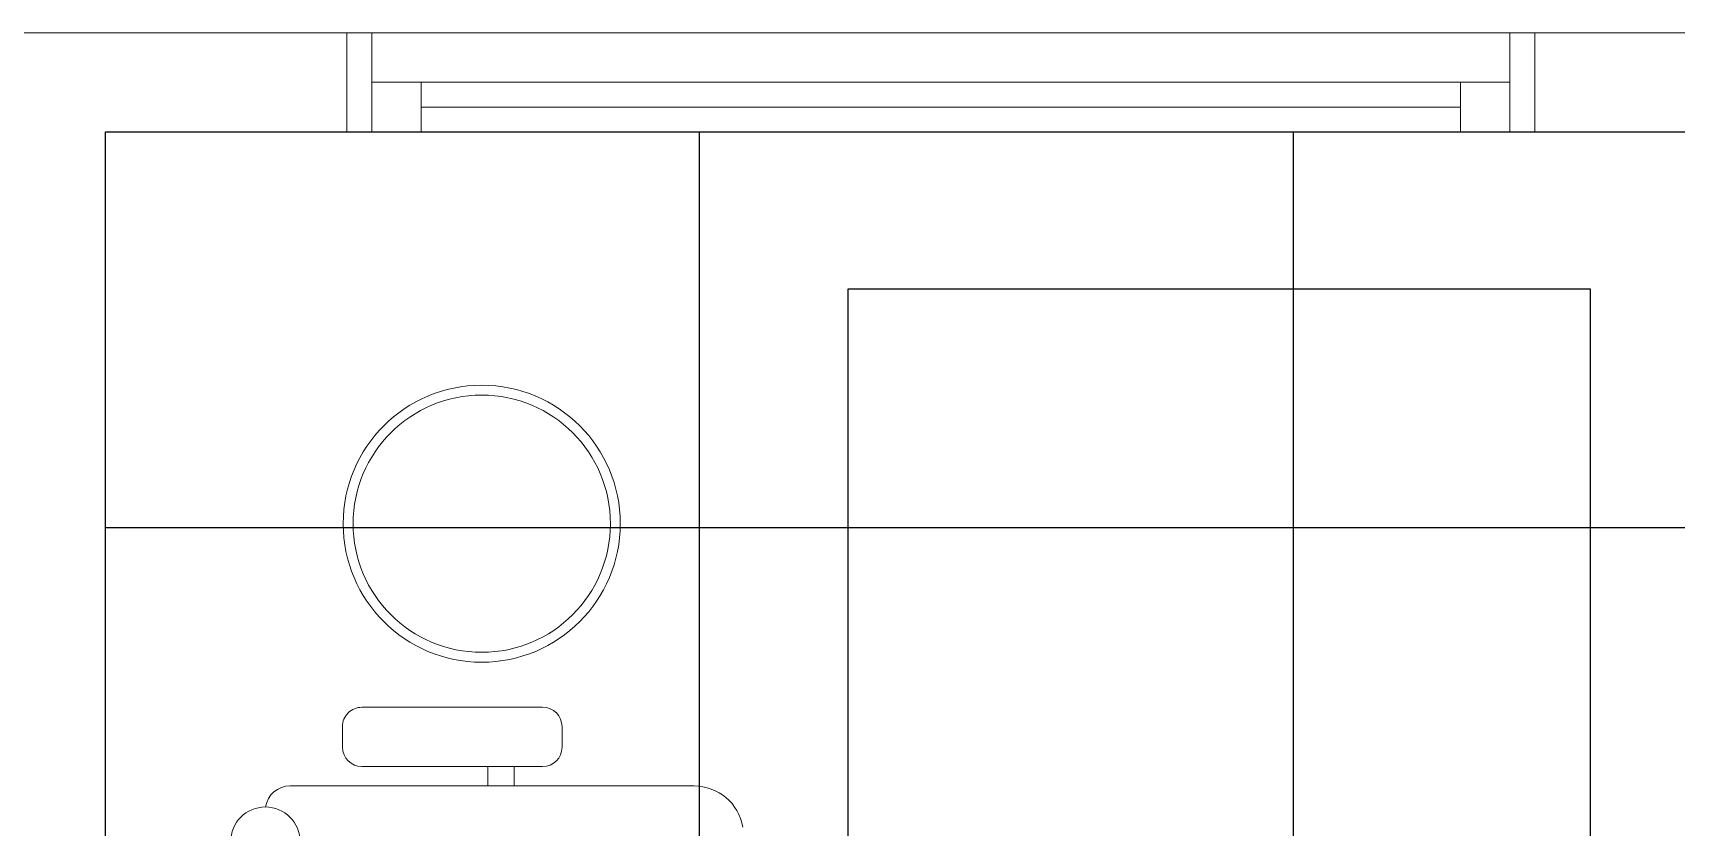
# Model space of a CAD drawing. Extents: x -509638 to 57327, y -29287 to 19916.
# Drawn here: x 34902 to 36563, y -3513 to -2710 of the extents above; entities that cross this region are included whole.
import ezdxf

# ---------------------------------------------------------------- set-up
doc = ezdxf.new("R2010")
doc.units = 0
doc.header["$LTSCALE"] = 0.25
doc.linetypes.add('DASHDOT', pattern=[25.4, 12.7, -6.35, 0, -6.35])
for name, color, linetype, lineweight in [('01-First Floor$0$Aluminum', 251, 'Continuous', 5), ('01-First Floor$0$LOADING', 253, 'Continuous', 5), ('01-First Floor$0$Walls', 251, 'Continuous', 5), ('E-LITE-CLNG-CNDT', 6, 'DASHDOT', 35)]:
    doc.layers.add(name, color=color, linetype=linetype, lineweight=lineweight)
doc.layers.add('01-First Floor$0$FALSE CEILING', color=251, linetype='Continuous')

# ---------------------------------------------------------------- blocks, each defined once
blk = doc.blocks.new('01-First Floor$0$WM00001-P')
at = {"layer": '01-First Floor$0$LOADING'}
for radius in [0.14, 0.13]:
    blk.add_circle((0, 0), radius, dxfattribs=at)
blk = doc.blocks.new('01-First Floor$0$GF21018-P')
at = {"color": 0}
for p, q in [((-0.2207, 0.4756), (-0.2207, 0.0675)), ((-0.2806, 0.3422), (-0.2598, 0.3422)), ((-0.3002, 0.3226), (-0.3002, 0.14)), ((-0.2402, 0.3226), (-0.2402, 0.14)), ((-0.2402, 0.2937), (-0.2207, 0.2937)), ((-0.2402, 0.2671), (-0.2207, 0.2671)), ((-0.2806, 0.1204), (-0.2598, 0.1204))]:
    blk.add_line(p, q, dxfattribs=at)
for centre, radius, start, end in [((-0.1707, 0.4756), 0.05, 99.6329, 180), ((-0.2806, 0.3226), 0.0196, 90, 180), ((-0.2598, 0.3226), 0.0196, 360, 90), ((-0.2806, 0.14), 0.0196, 180, 270), ((-0.2598, 0.14), 0.0196, 270, 360), ((-0.1957, 0.0675), 0.025, 180, 261.4721), ((-0.1643, 0.0425), 0.0351, 90, 270)]:
    blk.add_arc(centre, radius, start, end, dxfattribs=at)
blk = doc.blocks.new('01-First Floor$0$A$C37be4daf')
at = {"layer": '01-First Floor$0$Aluminum'}
for p, q in [((1416, 598.2), (216, 598.2)), ((241, 498.2), (241, 598.2)), ((291, 548.2), (291, 598.2)), ((1341, 548.2), (1341, 598.2)), ((1391, 498.2), (1391, 598.2)), ((291, 573.2), (1341, 573.2)), ((1391, 548.2), (241, 548.2)), ((1416, 498.2), (216, 498.2))]:
    blk.add_line(p, q, dxfattribs=at)
at = {"layer": '01-First Floor$0$Walls'}
for p, q in [((216, 498.2), (216, 598.2)), ((1416, 498.2), (1416, 598.2))]:
    blk.add_line(p, q, dxfattribs=at)
blk = doc.blocks.new('01-First Floor')
at = {"layer": '01-First Floor$0$FALSE CEILING', "linetype": 'Continuous'}
for p, q in [((35576, -6810), (35576, -2810)), ((36176, -6810), (36176, -2810)), ((34976, -3210), (38476, -3210))]:
    blk.add_line(p, q, dxfattribs=at)
at = {"layer": '01-First Floor$0$FALSE CEILING'}
blk.add_lwpolyline([(34976, -2810), (38476, -2810), (38476, -6810), (34976, -6810)], close=True, dxfattribs=at)
at = {"layer": '01-First Floor$0$FALSE CEILING', "elevation": -0.1}
blk.add_lwpolyline([(35726, -4468.9), (36476, -4468.9), (36476, -2968.9), (35726, -2968.9)], close=True, dxfattribs=at)
at = {"layer": '01-First Floor$0$LOADING', "elevation": -0.1}
blk.add_lwpolyline([(35726, -4468.9), (36476, -4468.9), (36476, -2968.9), (35726, -2968.9)], close=True, dxfattribs=at)
at = {"layer": '01-First Floor$0$Walls'}
for p, q in [((42876, -2710), (34876, -2710)), ((38476, -2810), (34976, -2810)), ((34976, -2810), (34976, -4480))]:
    blk.add_line(p, q, dxfattribs=at)
at = {"rotation": 180}
blk.add_blockref('01-First Floor$0$A$C37be4daf', (36635.8, -2211.8), dxfattribs=at)
at = {"layer": '01-First Floor$0$LOADING', "extrusion": (2.25644e-18, -2.24019e-05, -1), "xscale": -1000, "yscale": 1000, "zscale": 1000, "rotation": 90}
blk.add_blockref('01-First Floor$0$WM00001-P', (-35356, -3206.1, 0.2), dxfattribs=at)
at = {"layer": '01-First Floor$0$LOADING', "extrusion": (-7.77426e-06, 2.24021e-05, 1), "xscale": 1000, "yscale": 1000, "zscale": 1000, "rotation": 269.9985892449479}
blk.add_blockref('01-First Floor$0$GF21018-P', (35094.9, -3691.8, -0.5), dxfattribs=at)

msp = doc.modelspace()

# ---------------------------------------------------------------- block references
at = {"layer": 'E-LITE-CLNG-CNDT'}
msp.add_blockref('01-First Floor', (0, 0), dxfattribs=at)

doc.saveas('drawing.dxf')
